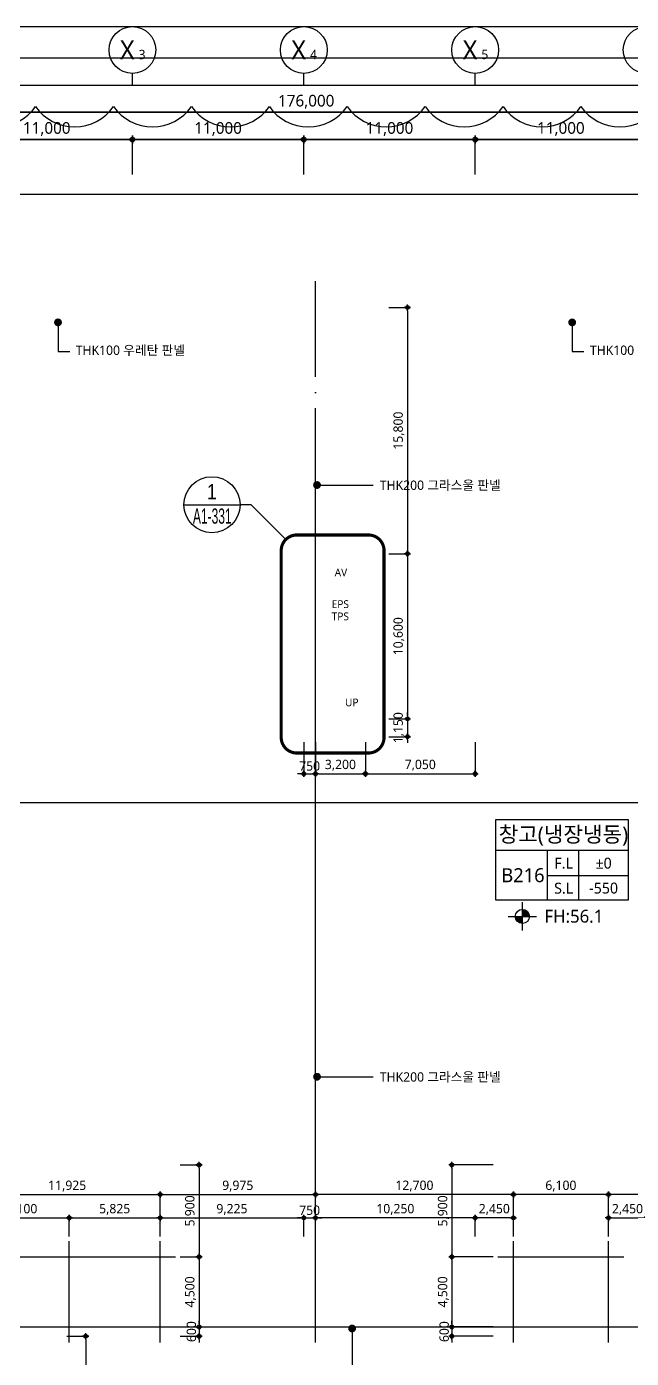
# Model space of a CAD drawing. Header units: millimetres. Extents: x 45782458 to 46215946, y 191740 to 1509539.
# Drawn here: x 45913183 to 45951995, y 1251934 to 1337440 of the extents above; entities that cross this region are included whole.
import ezdxf
from ezdxf.enums import TextEntityAlignment as Align

# ---------------------------------------------------------------- set-up
doc = ezdxf.new("R2010")
doc.units = ezdxf.units.MM
doc.header["$LTSCALE"] = 1000
doc.header["$MEASUREMENT"] = 0
doc.header["$PDSIZE"] = -10
doc.linetypes.add('CEN', pattern=[62, 60, -1, 0, -1])
doc.linetypes.add('SYM$0$DASHDOT', pattern=[1, 0.5, -0.25, 0, -0.25])
doc.layers.get('0').update_dxf_attribs({"linetype": 'CONTINUOUS'})
doc.layers.get('Defpoints').update_dxf_attribs({"color": 171, "linetype": 'CONTINUOUS'})
for name, color, linetype in [('Center(AR)', 30, 'CEN'), ('DIM', 7, 'CONTINUOUS'), ('LED', 7, 'CONTINUOUS'), ('NDIM', 7, 'CONTINUOUS'), ('SYM(AXIS)', 7, 'CONTINUOUS'), ('SYMBOL', 7, 'CONTINUOUS'), ('TEXT(AXIS)', 2, 'CONTINUOUS'), ('TEXT(MIN)', 7, 'CONTINUOUS'), ('TEXT(실명)', 3, 'CONTINUOUS'), ('TEXT-기입', 6, 'CONTINUOUS'), ('TITLE', 7, 'CONTINUOUS'), ('구간정리', 6, 'CONTINUOUS'), ('구간정리-TEXT', 3, 'CONTINUOUS')]:
    doc.layers.add(name, color=color, linetype=linetype)
doc.layers.add('CHECK', color=30, linetype='CONTINUOUS', plot=False)
doc.styles.add('CGS', font='cgse', dxfattribs={"bigfont": 'cgs'})
doc.styles.add('SYM$0$ARIAL', font='arial.ttf')
doc.styles.add('SYM$0$돋움', font='', dxfattribs={"width": 0.9})
doc.styles.add('TE', font='malgun_0.ttf')
doc.styles.add('나눔바른고딕', font='NanumBarunGothic.ttf')
doc.styles.get('SYM$0$돋움').set_extended_font_data('Dotum')
doc.dimstyles.new('BA', dxfattribs={"dimscale": 500, "dimtxt": 3, "dimasz": 1, "dimexe": 1, "dimexo": 5, "dimgap": 0.9, "dimtad": 1, "dimdec": 0, "dimdsep": 46, "dimlunit": 6, "dimtxsty": 'TE', "dimblk": 'DDD', "dimcen": 2.5, "dimclrd": 256, "dimclre": 256, "dimclrt": 3, "dimazin": 2, "dimtfac": 1, "dimtdec": 0, "dimtix": 1, "dimtmove": 2, "dimatfit": 3, "dimldrblk": 'DDD', "dimfxl": 1, "dimtolj": 1, "dimtzin": 0, "dimarcsym": 2})
doc.dimstyles.new('NDIM 1200', dxfattribs={"dimscale": 500, "dimtxt": 3, "dimasz": 1, "dimexe": 2, "dimexo": 2, "dimgap": 1, "dimtad": 1, "dimdec": 0, "dimdsep": 46, "dimtxsty": 'CGS', "dimblk": 'DOT0', "dimcen": 1, "dimdle": 8, "dimclrd": 2, "dimclre": 2, "dimclrt": 2, "dimadec": 0, "dimazin": 0, "dimtfac": 1, "dimtdec": 0, "dimtix": 1, "dimtmove": 2, "dimatfit": 3, "dimldrblk": 'DOT0', "dimfxl": 1, "dimtolj": 1, "dimtzin": 0, "dimlwd": -1, "dimlwe": -1, "dimarcsym": 0})

# ---------------------------------------------------------------- blocks, each defined once
blk = doc.blocks.new('DDD')
at = {"layer": 'DIM', "color": 0}
for p, q in [((-1, 0), (1, 0)), ((0, -1), (0, 1))]:
    blk.add_line(p, q, dxfattribs=at)
for radius in [0.6, 0.3]:
    blk.add_circle((0, 0), radius, dxfattribs=at)
blk = doc.blocks.new('*D194')
at = {"layer": 'Defpoints', "color": 0, "ltscale": 0.4, "transparency": 16777216}
for p in [(45908972, 1330190), (45908972, 1326690), (45919972, 1326690)]:
    blk.add_point(p, dxfattribs=at)
at = {"layer": 'NDIM', "lineweight": -2, "ltscale": 0.4, "transparency": 16777216}
for p, q in [((45908972, 1327940), (45908972, 1330440)), ((45919722, 1330190), (45909222, 1330190)), ((45919972, 1327940), (45919972, 1330440))]:
    blk.add_line(p, q, dxfattribs=at)
at = {"layer": 'NDIM', "lineweight": -2, "ltscale": 0.4, "transparency": 16777216, "xscale": 250, "yscale": 250, "zscale": 250, "rotation": 180}
blk.add_blockref('DDD', (45908972, 1330190), dxfattribs=at)
at = {"layer": 'NDIM', "lineweight": -2, "ltscale": 0.4, "transparency": 16777216, "xscale": 250, "yscale": 250, "zscale": 250}
blk.add_blockref('DDD', (45919972, 1330190), dxfattribs=at)
at = {"layer": 'NDIM', "color": 3, "ltscale": 0.4, "transparency": 16777216, "insert": (45914472, 1330868), "char_height": 750, "attachment_point": 5, "style": 'TE'}
blk.add_mtext('\\A1;11,000', dxfattribs=at)
blk = doc.blocks.new('*D195')
at = {"layer": 'Defpoints', "color": 0, "ltscale": 0.4, "transparency": 16777216}
for p in [(45919972, 1330190), (45919972, 1326690), (45930972, 1326690)]:
    blk.add_point(p, dxfattribs=at)
at = {"layer": 'NDIM', "lineweight": -2, "ltscale": 0.4, "transparency": 16777216}
for p, q in [((45919972, 1327940), (45919972, 1330440)), ((45930722, 1330190), (45920222, 1330190)), ((45930972, 1327940), (45930972, 1330440))]:
    blk.add_line(p, q, dxfattribs=at)
at = {"layer": 'NDIM', "lineweight": -2, "ltscale": 0.4, "transparency": 16777216, "xscale": 250, "yscale": 250, "zscale": 250, "rotation": 180}
blk.add_blockref('DDD', (45919972, 1330190), dxfattribs=at)
at = {"layer": 'NDIM', "lineweight": -2, "ltscale": 0.4, "transparency": 16777216, "xscale": 250, "yscale": 250, "zscale": 250}
blk.add_blockref('DDD', (45930972, 1330190), dxfattribs=at)
at = {"layer": 'NDIM', "color": 3, "ltscale": 0.4, "transparency": 16777216, "insert": (45925472, 1330868), "char_height": 750, "attachment_point": 5, "style": 'TE'}
blk.add_mtext('\\A1;11,000', dxfattribs=at)
blk = doc.blocks.new('*D196')
at = {"layer": 'Defpoints', "color": 0, "ltscale": 0.4, "transparency": 16777216}
for p in [(45930972, 1330190), (45930972, 1326690), (45941972, 1326690)]:
    blk.add_point(p, dxfattribs=at)
at = {"layer": 'NDIM', "lineweight": -2, "ltscale": 0.4, "transparency": 16777216}
for p, q in [((45930972, 1327940), (45930972, 1330440)), ((45941722, 1330190), (45931222, 1330190)), ((45941972, 1327940), (45941972, 1330440))]:
    blk.add_line(p, q, dxfattribs=at)
at = {"layer": 'NDIM', "lineweight": -2, "ltscale": 0.4, "transparency": 16777216, "xscale": 250, "yscale": 250, "zscale": 250, "rotation": 180}
blk.add_blockref('DDD', (45930972, 1330190), dxfattribs=at)
at = {"layer": 'NDIM', "lineweight": -2, "ltscale": 0.4, "transparency": 16777216, "xscale": 250, "yscale": 250, "zscale": 250}
blk.add_blockref('DDD', (45941972, 1330190), dxfattribs=at)
at = {"layer": 'NDIM', "color": 3, "ltscale": 0.4, "transparency": 16777216, "insert": (45936472, 1330868), "char_height": 750, "attachment_point": 5, "style": 'TE'}
blk.add_mtext('\\A1;11,000', dxfattribs=at)
blk = doc.blocks.new('*D197')
at = {"layer": 'Defpoints', "color": 0, "ltscale": 0.4, "transparency": 16777216}
for p in [(45941972, 1330190), (45941972, 1326690), (45952972, 1326690)]:
    blk.add_point(p, dxfattribs=at)
at = {"layer": 'NDIM', "lineweight": -2, "ltscale": 0.4, "transparency": 16777216}
for p, q in [((45941972, 1327940), (45941972, 1330440)), ((45952722, 1330190), (45942222, 1330190)), ((45952972, 1327940), (45952972, 1330440))]:
    blk.add_line(p, q, dxfattribs=at)
at = {"layer": 'NDIM', "lineweight": -2, "ltscale": 0.4, "transparency": 16777216, "xscale": 250, "yscale": 250, "zscale": 250, "rotation": 180}
blk.add_blockref('DDD', (45941972, 1330190), dxfattribs=at)
at = {"layer": 'NDIM', "lineweight": -2, "ltscale": 0.4, "transparency": 16777216, "xscale": 250, "yscale": 250, "zscale": 250}
blk.add_blockref('DDD', (45952972, 1330190), dxfattribs=at)
at = {"layer": 'NDIM', "color": 3, "ltscale": 0.4, "transparency": 16777216, "insert": (45947472, 1330868), "char_height": 750, "attachment_point": 5, "style": 'TE'}
blk.add_mtext('\\A1;11,000', dxfattribs=at)
blk = doc.blocks.new('A$C2F20087E')
at = {"layer": 'SYM(AXIS)'}
blk.add_line((600, 0), (600, 300), dxfattribs=at)
blk.add_circle((600, 900), 600, dxfattribs=at)
blk = doc.blocks.new('A$C51E23882')
at = {"layer": 'TITLE'}
blk.add_lwpolyline([(8500, 0), (0, 0), (0, 5200), (8500, 5200)], close=True, dxfattribs=at)
for points in [[(8500, 3200), (0, 3200)], [(3300, 3200), (3300, 0)], [(5300, 3200), (5300, 0)], [(3300, 1600), (8500, 1600)]]:
    blk.add_lwpolyline(points, dxfattribs=at)
at = {"layer": 'TITLE', "style": '나눔바른고딕'}
for s, p in [('F.L', (4352, 2378)), ('S.L', (4352, 778))]:
    blk.add_text(s, height=700, dxfattribs=at).set_placement(p, align=Align.MIDDLE)
blk = doc.blocks.new('level')
at = {"layer": 'SYMBOL'}
for p, q in [((0, 4320), (0, -4320)), ((-4320, 0), (4320, 0))]:
    blk.add_line(p, q, dxfattribs=at)
blk.add_circle((0, 0), 2160, dxfattribs=at)
for points in [[(-2160, 0), (0, 2160), (-2127, 381), (-376, 2126)], [(-2127, 381), (-376, 2126), (-2030, 748), (-738, 2029)], [(-2030, 748), (-738, 2029), (-1859, 1104), (-1089, 1863)], [(-1859, 1104), (-1089, 1863), (-1659, 1388), (-1386, 1658)], [(0, -2160), (2160, 0), (381, -2127), (2126, -376)], [(381, -2127), (2126, -376), (748, -2030), (2029, -738)], [(748, -2030), (2029, -738), (1104, -1859), (1863, -1089)], [(1104, -1859), (1863, -1089), (1388, -1659), (1658, -1386)]]:
    blk.add_solid(points, dxfattribs=at)
at = {"layer": 'SYMBOL', "linetype": 'Continuous'}
for points in [[(0, 2160), (-2160, 0), (0, 0)], [(2160, 0), (0, 0), (0, -2160)]]:
    blk.add_solid(points, dxfattribs=at)
blk = doc.blocks.new('*D443')
at = {"layer": 'Defpoints', "color": 0, "ltscale": 0.4, "transparency": 16777216}
for p in [(45915922, 1260951), (45909822, 1259451), (45915922, 1259451)]:
    blk.add_point(p, dxfattribs=at)
at = {"layer": 'NDIM', "lineweight": -2, "ltscale": 0.4, "transparency": 16777216}
for p, q in [((45909822, 1259751), (45909822, 1261151)), ((45910022, 1260951), (45915722, 1260951)), ((45915922, 1259751), (45915922, 1261151))]:
    blk.add_line(p, q, dxfattribs=at)
at = {"layer": 'NDIM', "lineweight": -2, "ltscale": 0.4, "transparency": 16777216, "xscale": 200, "yscale": 200, "zscale": 200, "rotation": 180}
blk.add_blockref('DDD', (45909822, 1260951), dxfattribs=at)
at = {"layer": 'NDIM', "lineweight": -2, "ltscale": 0.4, "transparency": 16777216, "xscale": 200, "yscale": 200, "zscale": 200}
blk.add_blockref('DDD', (45915922, 1260951), dxfattribs=at)
at = {"layer": 'NDIM', "color": 3, "ltscale": 0.4, "transparency": 16777216, "insert": (45912872, 1261493), "char_height": 600, "attachment_point": 5, "style": 'TE'}
blk.add_mtext('\\A1;6,100', dxfattribs=at)
blk = doc.blocks.new('*D444')
at = {"layer": 'Defpoints', "color": 0, "ltscale": 0.4, "transparency": 16777216}
for p in [(45921747, 1260951), (45915922, 1259451), (45921747, 1259451)]:
    blk.add_point(p, dxfattribs=at)
at = {"layer": 'NDIM', "lineweight": -2, "ltscale": 0.4, "transparency": 16777216}
for p, q in [((45915922, 1259751), (45915922, 1261151)), ((45916122, 1260951), (45921547, 1260951)), ((45921747, 1259751), (45921747, 1261151))]:
    blk.add_line(p, q, dxfattribs=at)
at = {"layer": 'NDIM', "lineweight": -2, "ltscale": 0.4, "transparency": 16777216, "xscale": 200, "yscale": 200, "zscale": 200, "rotation": 180}
blk.add_blockref('DDD', (45915922, 1260951), dxfattribs=at)
at = {"layer": 'NDIM', "lineweight": -2, "ltscale": 0.4, "transparency": 16777216, "xscale": 200, "yscale": 200, "zscale": 200}
blk.add_blockref('DDD', (45921747, 1260951), dxfattribs=at)
at = {"layer": 'NDIM', "color": 3, "ltscale": 0.4, "transparency": 16777216, "insert": (45918835, 1261492), "char_height": 600, "attachment_point": 5, "style": 'TE'}
blk.add_mtext('\\A1;5,825', dxfattribs=at)
blk = doc.blocks.new('*D445')
at = {"layer": 'Defpoints', "color": 0, "ltscale": 0.4, "transparency": 16777216}
for p in [(45931722, 1260951), (45930972, 1259451), (45931722, 1259451)]:
    blk.add_point(p, dxfattribs=at)
at = {"layer": 'NDIM', "lineweight": -2, "ltscale": 0.4, "transparency": 16777216}
for p, q in [((45930772, 1260951), (45930572, 1260951)), ((45930972, 1259751), (45930972, 1261151)), ((45930972, 1260951), (45931722, 1260951)), ((45931722, 1259751), (45931722, 1261151)), ((45931922, 1260951), (45932122, 1260951))]:
    blk.add_line(p, q, dxfattribs=at)
at = {"layer": 'NDIM', "lineweight": -2, "ltscale": 0.4, "transparency": 16777216, "xscale": 200, "yscale": 200, "zscale": 200}
blk.add_blockref('DDD', (45930972, 1260951), dxfattribs=at)
at = {"layer": 'NDIM', "lineweight": -2, "ltscale": 0.4, "transparency": 16777216, "xscale": 200, "yscale": 200, "zscale": 200, "rotation": 180}
blk.add_blockref('DDD', (45931722, 1260951), dxfattribs=at)
at = {"layer": 'NDIM', "color": 3, "ltscale": 0.4, "transparency": 16777216, "insert": (45931347, 1261441), "char_height": 600, "attachment_point": 5, "style": 'TE'}
blk.add_mtext('\\A1;750', dxfattribs=at)
blk = doc.blocks.new('*D447')
at = {"layer": 'Defpoints', "color": 0, "ltscale": 0.4, "transparency": 16777216}
for p in [(45944422, 1262451), (45944422, 1259451), (45950522, 1259451)]:
    blk.add_point(p, dxfattribs=at)
at = {"layer": 'NDIM', "lineweight": -2, "ltscale": 0.4, "transparency": 16777216}
for p, q in [((45944422, 1259751), (45944422, 1262651)), ((45950322, 1262451), (45944622, 1262451)), ((45950522, 1259751), (45950522, 1262651))]:
    blk.add_line(p, q, dxfattribs=at)
at = {"layer": 'NDIM', "lineweight": -2, "ltscale": 0.4, "transparency": 16777216, "xscale": 200, "yscale": 200, "zscale": 200, "rotation": 180}
blk.add_blockref('DDD', (45944422, 1262451), dxfattribs=at)
at = {"layer": 'NDIM', "lineweight": -2, "ltscale": 0.4, "transparency": 16777216, "xscale": 200, "yscale": 200, "zscale": 200}
blk.add_blockref('DDD', (45950522, 1262451), dxfattribs=at)
at = {"layer": 'NDIM', "color": 3, "ltscale": 0.4, "transparency": 16777216, "insert": (45947472, 1262993), "char_height": 600, "attachment_point": 5, "style": 'TE'}
blk.add_mtext('\\A1;6,100', dxfattribs=at)
blk = doc.blocks.new('*D448')
at = {"layer": 'Defpoints', "color": 0, "ltscale": 0.4, "transparency": 16777216}
for p in [(45931722, 1262451), (45931722, 1259451), (45944422, 1259451)]:
    blk.add_point(p, dxfattribs=at)
at = {"layer": 'NDIM', "lineweight": -2, "ltscale": 0.4, "transparency": 16777216}
for p, q in [((45931722, 1259751), (45931722, 1262651)), ((45944222, 1262451), (45931922, 1262451)), ((45944422, 1259751), (45944422, 1262651))]:
    blk.add_line(p, q, dxfattribs=at)
at = {"layer": 'NDIM', "lineweight": -2, "ltscale": 0.4, "transparency": 16777216, "xscale": 200, "yscale": 200, "zscale": 200, "rotation": 180}
blk.add_blockref('DDD', (45931722, 1262451), dxfattribs=at)
at = {"layer": 'NDIM', "lineweight": -2, "ltscale": 0.4, "transparency": 16777216, "xscale": 200, "yscale": 200, "zscale": 200}
blk.add_blockref('DDD', (45944422, 1262451), dxfattribs=at)
at = {"layer": 'NDIM', "color": 3, "ltscale": 0.4, "transparency": 16777216, "insert": (45938072, 1262993), "char_height": 600, "attachment_point": 5, "style": 'TE'}
blk.add_mtext('\\A1;12,700', dxfattribs=at)
blk = doc.blocks.new('*D449')
at = {"layer": 'Defpoints', "color": 0, "ltscale": 0.4, "transparency": 16777216}
for p in [(45950522, 1262451), (45950522, 1259451), (45964672, 1259451)]:
    blk.add_point(p, dxfattribs=at)
at = {"layer": 'NDIM', "lineweight": -2, "ltscale": 0.4, "transparency": 16777216}
for p, q in [((45950522, 1259751), (45950522, 1262651)), ((45964472, 1262451), (45950722, 1262451)), ((45964672, 1259751), (45964672, 1262651))]:
    blk.add_line(p, q, dxfattribs=at)
at = {"layer": 'NDIM', "lineweight": -2, "ltscale": 0.4, "transparency": 16777216, "xscale": 200, "yscale": 200, "zscale": 200, "rotation": 180}
blk.add_blockref('DDD', (45950522, 1262451), dxfattribs=at)
at = {"layer": 'NDIM', "lineweight": -2, "ltscale": 0.4, "transparency": 16777216, "xscale": 200, "yscale": 200, "zscale": 200}
blk.add_blockref('DDD', (45964672, 1262451), dxfattribs=at)
at = {"layer": 'NDIM', "color": 3, "ltscale": 0.4, "transparency": 16777216, "insert": (45957597, 1262993), "char_height": 600, "attachment_point": 5, "style": 'TE'}
blk.add_mtext('\\A1;14,150', dxfattribs=at)
blk = doc.blocks.new('*D450')
at = {"layer": 'Defpoints', "color": 0, "ltscale": 0.4, "transparency": 16777216}
for p in [(45931722, 1262451), (45921747, 1259451), (45931722, 1259451)]:
    blk.add_point(p, dxfattribs=at)
at = {"layer": 'NDIM', "lineweight": -2, "ltscale": 0.4, "transparency": 16777216}
for p, q in [((45921747, 1259751), (45921747, 1262651)), ((45921947, 1262451), (45931522, 1262451)), ((45931722, 1259751), (45931722, 1262651))]:
    blk.add_line(p, q, dxfattribs=at)
at = {"layer": 'NDIM', "lineweight": -2, "ltscale": 0.4, "transparency": 16777216, "xscale": 200, "yscale": 200, "zscale": 200, "rotation": 180}
blk.add_blockref('DDD', (45921747, 1262451), dxfattribs=at)
at = {"layer": 'NDIM', "lineweight": -2, "ltscale": 0.4, "transparency": 16777216, "xscale": 200, "yscale": 200, "zscale": 200}
blk.add_blockref('DDD', (45931722, 1262451), dxfattribs=at)
at = {"layer": 'NDIM', "color": 3, "ltscale": 0.4, "transparency": 16777216, "insert": (45926735, 1262992), "char_height": 600, "attachment_point": 5, "style": 'TE'}
blk.add_mtext('\\A1;9,975', dxfattribs=at)
blk = doc.blocks.new('*D451')
at = {"layer": 'Defpoints', "color": 0, "ltscale": 0.4, "transparency": 16777216}
for p in [(45921747, 1262451), (45909822, 1259451), (45921747, 1259451)]:
    blk.add_point(p, dxfattribs=at)
at = {"layer": 'NDIM', "lineweight": -2, "ltscale": 0.4, "transparency": 16777216}
for p, q in [((45909822, 1259751), (45909822, 1262651)), ((45910022, 1262451), (45921547, 1262451)), ((45921747, 1259751), (45921747, 1262651))]:
    blk.add_line(p, q, dxfattribs=at)
at = {"layer": 'NDIM', "lineweight": -2, "ltscale": 0.4, "transparency": 16777216, "xscale": 200, "yscale": 200, "zscale": 200, "rotation": 180}
blk.add_blockref('DDD', (45909822, 1262451), dxfattribs=at)
at = {"layer": 'NDIM', "lineweight": -2, "ltscale": 0.4, "transparency": 16777216, "xscale": 200, "yscale": 200, "zscale": 200}
blk.add_blockref('DDD', (45921747, 1262451), dxfattribs=at)
at = {"layer": 'NDIM', "color": 3, "ltscale": 0.4, "transparency": 16777216, "insert": (45915785, 1262993), "char_height": 600, "attachment_point": 5, "style": 'TE'}
blk.add_mtext('\\A1;11,925', dxfattribs=at)
blk = doc.blocks.new('*D452')
at = {"layer": 'Defpoints', "color": 0, "ltscale": 0.4, "transparency": 16777216}
for p in [(45930972, 1260951), (45921747, 1259451), (45930972, 1259451)]:
    blk.add_point(p, dxfattribs=at)
at = {"layer": 'NDIM', "lineweight": -2, "ltscale": 0.4, "transparency": 16777216}
for p, q in [((45921747, 1259751), (45921747, 1261151)), ((45921947, 1260951), (45930772, 1260951)), ((45930972, 1259751), (45930972, 1261151))]:
    blk.add_line(p, q, dxfattribs=at)
at = {"layer": 'NDIM', "lineweight": -2, "ltscale": 0.4, "transparency": 16777216, "xscale": 200, "yscale": 200, "zscale": 200, "rotation": 180}
blk.add_blockref('DDD', (45921747, 1260951), dxfattribs=at)
at = {"layer": 'NDIM', "lineweight": -2, "ltscale": 0.4, "transparency": 16777216, "xscale": 200, "yscale": 200, "zscale": 200}
blk.add_blockref('DDD', (45930972, 1260951), dxfattribs=at)
at = {"layer": 'NDIM', "color": 3, "ltscale": 0.4, "transparency": 16777216, "insert": (45926360, 1261492), "char_height": 600, "attachment_point": 5, "style": 'TE'}
blk.add_mtext('\\A1;9,225', dxfattribs=at)
blk = doc.blocks.new('*D453')
at = {"layer": 'Defpoints', "color": 0, "ltscale": 0.4, "transparency": 16777216}
for p in [(45922747, 1258451), (45922747, 1253951), (45924247, 1253951)]:
    blk.add_point(p, dxfattribs=at)
at = {"layer": 'NDIM', "lineweight": -2, "ltscale": 0.4, "transparency": 16777216}
for p, q in [((45923047, 1258451), (45924447, 1258451)), ((45924247, 1258251), (45924247, 1254151)), ((45923047, 1253951), (45924447, 1253951))]:
    blk.add_line(p, q, dxfattribs=at)
at = {"layer": 'NDIM', "lineweight": -2, "ltscale": 0.4, "transparency": 16777216, "xscale": 200, "yscale": 200, "zscale": 200}
for p, rotation in [((45924247, 1258451), 90), ((45924247, 1253951), 270)]:
    blk.add_blockref('DDD', p, dxfattribs=dict(at, rotation=rotation))
at = {"layer": 'NDIM', "color": 3, "ltscale": 0.4, "transparency": 16777216, "insert": (45923707, 1256201), "char_height": 600, "attachment_point": 5, "rotation": 90, "style": 'TE'}
blk.add_mtext('\\A1;4,500', dxfattribs=at)
blk = doc.blocks.new('*D454')
at = {"layer": 'Defpoints', "color": 0, "ltscale": 0.4, "transparency": 16777216}
for p in [(45922747, 1264351), (45922747, 1258451), (45924247, 1258451)]:
    blk.add_point(p, dxfattribs=at)
at = {"layer": 'NDIM', "lineweight": -2, "ltscale": 0.4, "transparency": 16777216}
for p, q in [((45923047, 1264351), (45924447, 1264351)), ((45924247, 1264151), (45924247, 1258651)), ((45923047, 1258451), (45924447, 1258451))]:
    blk.add_line(p, q, dxfattribs=at)
at = {"layer": 'NDIM', "lineweight": -2, "ltscale": 0.4, "transparency": 16777216, "xscale": 200, "yscale": 200, "zscale": 200}
for p, rotation in [((45924247, 1264351), 90), ((45924247, 1258451), 270)]:
    blk.add_blockref('DDD', p, dxfattribs=dict(at, rotation=rotation))
at = {"layer": 'NDIM', "color": 3, "ltscale": 0.4, "transparency": 16777216, "insert": (45923707, 1261401), "char_height": 600, "attachment_point": 5, "rotation": 90, "style": 'TE'}
blk.add_mtext('\\A1;5,900', dxfattribs=at)
blk = doc.blocks.new('*D458')
at = {"layer": 'Defpoints', "color": 0, "ltscale": 0.4, "transparency": 16777216}
for p in [(45922747, 1253951), (45922747, 1253351), (45924247, 1253351)]:
    blk.add_point(p, dxfattribs=at)
at = {"layer": 'NDIM', "lineweight": -2, "ltscale": 0.4, "transparency": 16777216}
for p, q in [((45923047, 1253951), (45924447, 1253951)), ((45924247, 1254151), (45924247, 1254351)), ((45924247, 1253951), (45924247, 1253351)), ((45923047, 1253351), (45924447, 1253351)), ((45924247, 1253151), (45924247, 1252951))]:
    blk.add_line(p, q, dxfattribs=at)
at = {"layer": 'NDIM', "lineweight": -2, "ltscale": 0.4, "transparency": 16777216, "xscale": 200, "yscale": 200, "zscale": 200}
for p, rotation in [((45924247, 1253951), 270), ((45924247, 1253351), 90)]:
    blk.add_blockref('DDD', p, dxfattribs=dict(at, rotation=rotation))
at = {"layer": 'NDIM', "color": 3, "ltscale": 0.4, "transparency": 16777216, "insert": (45923757, 1253651), "char_height": 600, "attachment_point": 5, "rotation": 90, "style": 'TE'}
blk.add_mtext('\\A1;600', dxfattribs=at)
blk = doc.blocks.new('*D459')
at = {"layer": 'Defpoints', "color": 0, "ltscale": 0.4, "transparency": 16777216}
for p in [(45943422, 1258451), (45940472, 1253951), (45943422, 1253951)]:
    blk.add_point(p, dxfattribs=at)
at = {"layer": 'NDIM', "lineweight": -2, "ltscale": 0.4, "transparency": 16777216}
for p, q in [((45943122, 1258451), (45940272, 1258451)), ((45940472, 1258251), (45940472, 1254151)), ((45943122, 1253951), (45940272, 1253951))]:
    blk.add_line(p, q, dxfattribs=at)
at = {"layer": 'NDIM', "lineweight": -2, "ltscale": 0.4, "transparency": 16777216, "xscale": 200, "yscale": 200, "zscale": 200}
for p, rotation in [((45940472, 1258451), 90), ((45940472, 1253951), 270)]:
    blk.add_blockref('DDD', p, dxfattribs=dict(at, rotation=rotation))
at = {"layer": 'NDIM', "color": 3, "ltscale": 0.4, "transparency": 16777216, "insert": (45939932, 1256201), "char_height": 600, "attachment_point": 5, "rotation": 90, "style": 'TE'}
blk.add_mtext('\\A1;4,500', dxfattribs=at)
blk = doc.blocks.new('*D460')
at = {"layer": 'Defpoints', "color": 0, "ltscale": 0.4, "transparency": 16777216}
for p in [(45943422, 1264351), (45940472, 1258451), (45943422, 1258451)]:
    blk.add_point(p, dxfattribs=at)
at = {"layer": 'NDIM', "lineweight": -2, "ltscale": 0.4, "transparency": 16777216}
for p, q in [((45943122, 1264351), (45940272, 1264351)), ((45940472, 1264151), (45940472, 1258651)), ((45943122, 1258451), (45940272, 1258451))]:
    blk.add_line(p, q, dxfattribs=at)
at = {"layer": 'NDIM', "lineweight": -2, "ltscale": 0.4, "transparency": 16777216, "xscale": 200, "yscale": 200, "zscale": 200}
for p, rotation in [((45940472, 1264351), 90), ((45940472, 1258451), 270)]:
    blk.add_blockref('DDD', p, dxfattribs=dict(at, rotation=rotation))
at = {"layer": 'NDIM', "color": 3, "ltscale": 0.4, "transparency": 16777216, "insert": (45939932, 1261401), "char_height": 600, "attachment_point": 5, "rotation": 90, "style": 'TE'}
blk.add_mtext('\\A1;5,900', dxfattribs=at)
blk = doc.blocks.new('*D461')
at = {"layer": 'Defpoints', "color": 0, "ltscale": 0.4, "transparency": 16777216}
for p in [(45943422, 1253951), (45940472, 1253351), (45943422, 1253351)]:
    blk.add_point(p, dxfattribs=at)
at = {"layer": 'NDIM', "lineweight": -2, "ltscale": 0.4, "transparency": 16777216}
for p, q in [((45943122, 1253951), (45940272, 1253951)), ((45940472, 1254151), (45940472, 1254351)), ((45940472, 1253951), (45940472, 1253351)), ((45943122, 1253351), (45940272, 1253351)), ((45940472, 1253151), (45940472, 1252951))]:
    blk.add_line(p, q, dxfattribs=at)
at = {"layer": 'NDIM', "lineweight": -2, "ltscale": 0.4, "transparency": 16777216, "xscale": 200, "yscale": 200, "zscale": 200}
for p, rotation in [((45940472, 1253951), 270), ((45940472, 1253351), 90)]:
    blk.add_blockref('DDD', p, dxfattribs=dict(at, rotation=rotation))
at = {"layer": 'NDIM', "color": 3, "ltscale": 0.4, "transparency": 16777216, "insert": (45939982, 1253651), "char_height": 600, "attachment_point": 5, "rotation": 90, "style": 'TE'}
blk.add_mtext('\\A1;600', dxfattribs=at)
blk = doc.blocks.new('*D462')
at = {"layer": 'Defpoints', "color": 0, "ltscale": 0.4, "transparency": 16777216}
for p in [(45931722, 1260951), (45931722, 1259451), (45941972, 1259451)]:
    blk.add_point(p, dxfattribs=at)
at = {"layer": 'NDIM', "lineweight": -2, "ltscale": 0.4, "transparency": 16777216}
for p, q in [((45931722, 1259751), (45931722, 1261151)), ((45941772, 1260951), (45931922, 1260951)), ((45941972, 1259751), (45941972, 1261151))]:
    blk.add_line(p, q, dxfattribs=at)
at = {"layer": 'NDIM', "lineweight": -2, "ltscale": 0.4, "transparency": 16777216, "xscale": 200, "yscale": 200, "zscale": 200, "rotation": 180}
blk.add_blockref('DDD', (45931722, 1260951), dxfattribs=at)
at = {"layer": 'NDIM', "lineweight": -2, "ltscale": 0.4, "transparency": 16777216, "xscale": 200, "yscale": 200, "zscale": 200}
blk.add_blockref('DDD', (45941972, 1260951), dxfattribs=at)
at = {"layer": 'NDIM', "color": 3, "ltscale": 0.4, "transparency": 16777216, "insert": (45936847, 1261493), "char_height": 600, "attachment_point": 5, "style": 'TE'}
blk.add_mtext('\\A1;10,250', dxfattribs=at)
blk = doc.blocks.new('*D463')
at = {"layer": 'Defpoints', "color": 0, "ltscale": 0.4, "transparency": 16777216}
for p in [(45941972, 1260951), (45941972, 1259451), (45944422, 1259451)]:
    blk.add_point(p, dxfattribs=at)
at = {"layer": 'NDIM', "lineweight": -2, "ltscale": 0.4, "transparency": 16777216}
for p, q in [((45941972, 1259751), (45941972, 1261151)), ((45944222, 1260951), (45942172, 1260951)), ((45944422, 1259751), (45944422, 1261151))]:
    blk.add_line(p, q, dxfattribs=at)
at = {"layer": 'NDIM', "lineweight": -2, "ltscale": 0.4, "transparency": 16777216, "xscale": 200, "yscale": 200, "zscale": 200, "rotation": 180}
blk.add_blockref('DDD', (45941972, 1260951), dxfattribs=at)
at = {"layer": 'NDIM', "lineweight": -2, "ltscale": 0.4, "transparency": 16777216, "xscale": 200, "yscale": 200, "zscale": 200}
blk.add_blockref('DDD', (45944422, 1260951), dxfattribs=at)
at = {"layer": 'NDIM', "color": 3, "ltscale": 0.4, "transparency": 16777216, "insert": (45943197, 1261492), "char_height": 600, "attachment_point": 5, "style": 'TE'}
blk.add_mtext('\\A1;2,450', dxfattribs=at)
blk = doc.blocks.new('*D465')
at = {"layer": 'Defpoints', "color": 0, "ltscale": 0.4, "transparency": 16777216}
for p in [(45952972, 1260951), (45950522, 1259451), (45952972, 1259451)]:
    blk.add_point(p, dxfattribs=at)
at = {"layer": 'NDIM', "lineweight": -2, "ltscale": 0.4, "transparency": 16777216}
for p, q in [((45950522, 1259751), (45950522, 1261151)), ((45950722, 1260951), (45952772, 1260951)), ((45952972, 1259751), (45952972, 1261151))]:
    blk.add_line(p, q, dxfattribs=at)
at = {"layer": 'NDIM', "lineweight": -2, "ltscale": 0.4, "transparency": 16777216, "xscale": 200, "yscale": 200, "zscale": 200, "rotation": 180}
blk.add_blockref('DDD', (45950522, 1260951), dxfattribs=at)
at = {"layer": 'NDIM', "lineweight": -2, "ltscale": 0.4, "transparency": 16777216, "xscale": 200, "yscale": 200, "zscale": 200}
blk.add_blockref('DDD', (45952972, 1260951), dxfattribs=at)
at = {"layer": 'NDIM', "color": 3, "ltscale": 0.4, "transparency": 16777216, "insert": (45951747, 1261492), "char_height": 600, "attachment_point": 5, "style": 'TE'}
blk.add_mtext('\\A1;2,450', dxfattribs=at)
blk = doc.blocks.new('*D944')
at = {"layer": 'Defpoints', "color": 0, "ltscale": 0.4, "transparency": 16777216}
for p in [(45915472, 1253351), (45915497, 1244526), (45916972, 1244526)]:
    blk.add_point(p, dxfattribs=at)
at = {"layer": 'NDIM', "lineweight": -2, "ltscale": 0.4, "transparency": 16777216}
for p, q in [((45915772, 1253351), (45917172, 1253351)), ((45916972, 1253151), (45916972, 1244726)), ((45915797, 1244526), (45917172, 1244526))]:
    blk.add_line(p, q, dxfattribs=at)
at = {"layer": 'NDIM', "lineweight": -2, "ltscale": 0.4, "transparency": 16777216, "xscale": 200, "yscale": 200, "zscale": 200}
for p, rotation in [((45916972, 1253351), 90), ((45916972, 1244526), 270)]:
    blk.add_blockref('DDD', p, dxfattribs=dict(at, rotation=rotation))
at = {"layer": 'NDIM', "color": 3, "ltscale": 0.4, "transparency": 16777216, "insert": (45916432, 1248939), "char_height": 600, "attachment_point": 5, "rotation": 90, "style": 'TE'}
blk.add_mtext('\\A1;8,825', dxfattribs=at)
blk = doc.blocks.new('DOT0')
blk.add_line((-3, 0), (3, 0))
at = {"color": 6}
blk.add_circle((0, 0), 0.75, dxfattribs=at)
blk = doc.blocks.new('*D1030')
at = {"layer": 'Defpoints', "color": 0, "ltscale": 0.4, "transparency": 16777216}
for p in [(45931722, 1291801), (45934922, 1291801), (45934922, 1289474)]:
    blk.add_point(p, dxfattribs=at)
at = {"layer": 'NDIM', "lineweight": -2, "ltscale": 0.4, "transparency": 16777216}
for p, q in [((45931722, 1291501), (45931722, 1289274)), ((45934922, 1291501), (45934922, 1289274)), ((45931922, 1289474), (45934722, 1289474))]:
    blk.add_line(p, q, dxfattribs=at)
at = {"layer": 'NDIM', "lineweight": -2, "ltscale": 0.4, "transparency": 16777216, "xscale": 200, "yscale": 200, "zscale": 200, "rotation": 180}
blk.add_blockref('DDD', (45931722, 1289474), dxfattribs=at)
at = {"layer": 'NDIM', "lineweight": -2, "ltscale": 0.4, "transparency": 16777216, "xscale": 200, "yscale": 200, "zscale": 200}
blk.add_blockref('DDD', (45934922, 1289474), dxfattribs=at)
at = {"layer": 'NDIM', "color": 3, "ltscale": 0.4, "transparency": 16777216, "insert": (45933322, 1290015), "char_height": 600, "attachment_point": 5, "style": 'TE'}
blk.add_mtext('\\A1;3,200', dxfattribs=at)
blk = doc.blocks.new('*D1031')
at = {"layer": 'Defpoints', "color": 0, "ltscale": 0.4, "transparency": 16777216}
for p in [(45934922, 1291801), (45941972, 1291801), (45941972, 1289474)]:
    blk.add_point(p, dxfattribs=at)
at = {"layer": 'NDIM', "lineweight": -2, "ltscale": 0.4, "transparency": 16777216}
for p, q in [((45934922, 1291501), (45934922, 1289274)), ((45941972, 1291501), (45941972, 1289274)), ((45935122, 1289474), (45941772, 1289474))]:
    blk.add_line(p, q, dxfattribs=at)
at = {"layer": 'NDIM', "lineweight": -2, "ltscale": 0.4, "transparency": 16777216, "xscale": 200, "yscale": 200, "zscale": 200, "rotation": 180}
blk.add_blockref('DDD', (45934922, 1289474), dxfattribs=at)
at = {"layer": 'NDIM', "lineweight": -2, "ltscale": 0.4, "transparency": 16777216, "xscale": 200, "yscale": 200, "zscale": 200}
blk.add_blockref('DDD', (45941972, 1289474), dxfattribs=at)
at = {"layer": 'NDIM', "color": 3, "ltscale": 0.4, "transparency": 16777216, "insert": (45938447, 1290015), "char_height": 600, "attachment_point": 5, "style": 'TE'}
blk.add_mtext('\\A1;7,050', dxfattribs=at)
blk = doc.blocks.new('*D1032')
at = {"layer": 'Defpoints', "color": 0, "ltscale": 0.4, "transparency": 16777216}
for p in [(45930972, 1291801), (45931722, 1291801), (45931722, 1289474)]:
    blk.add_point(p, dxfattribs=at)
at = {"layer": 'NDIM', "lineweight": -2, "ltscale": 0.4, "transparency": 16777216}
for p, q in [((45930972, 1291501), (45930972, 1289274)), ((45931722, 1291501), (45931722, 1289274)), ((45930772, 1289474), (45930572, 1289474)), ((45930972, 1289474), (45931722, 1289474)), ((45931922, 1289474), (45932122, 1289474))]:
    blk.add_line(p, q, dxfattribs=at)
at = {"layer": 'NDIM', "lineweight": -2, "ltscale": 0.4, "transparency": 16777216, "xscale": 200, "yscale": 200, "zscale": 200}
blk.add_blockref('DDD', (45930972, 1289474), dxfattribs=at)
at = {"layer": 'NDIM', "lineweight": -2, "ltscale": 0.4, "transparency": 16777216, "xscale": 200, "yscale": 200, "zscale": 200, "rotation": 180}
blk.add_blockref('DDD', (45931722, 1289474), dxfattribs=at)
at = {"layer": 'NDIM', "color": 3, "ltscale": 0.4, "transparency": 16777216, "insert": (45931347, 1289964), "char_height": 600, "attachment_point": 5, "style": 'TE'}
blk.add_mtext('\\A1;750', dxfattribs=at)
blk = doc.blocks.new('*D1035')
at = {"layer": 'Defpoints', "color": 0, "ltscale": 0.4, "transparency": 16777216}
for p in [(45936122, 1319401), (45936122, 1303601), (45937622, 1303601)]:
    blk.add_point(p, dxfattribs=at)
at = {"layer": 'NDIM', "lineweight": -2, "ltscale": 0.4, "transparency": 16777216}
for p, q in [((45936422, 1319401), (45937822, 1319401)), ((45937622, 1319201), (45937622, 1303801)), ((45936422, 1303601), (45937822, 1303601))]:
    blk.add_line(p, q, dxfattribs=at)
at = {"layer": 'NDIM', "lineweight": -2, "ltscale": 0.4, "transparency": 16777216, "xscale": 200, "yscale": 200, "zscale": 200}
for p, rotation in [((45937622, 1319401), 90), ((45937622, 1303601), 270)]:
    blk.add_blockref('DDD', p, dxfattribs=dict(at, rotation=rotation))
at = {"layer": 'NDIM', "color": 3, "ltscale": 0.4, "transparency": 16777216, "insert": (45937080, 1311501), "char_height": 600, "attachment_point": 5, "rotation": 90, "style": 'TE'}
blk.add_mtext('\\A1;15,800', dxfattribs=at)
blk = doc.blocks.new('*D1065')
at = {"layer": 'Defpoints', "color": 0, "ltscale": 0.4, "transparency": 16777216}
for p in [(45936122, 1303601), (45936122, 1293001), (45937622, 1293001)]:
    blk.add_point(p, dxfattribs=at)
at = {"layer": 'NDIM', "lineweight": -2, "ltscale": 0.4, "transparency": 16777216}
for p, q in [((45936422, 1303601), (45937822, 1303601)), ((45937622, 1303401), (45937622, 1293201)), ((45936422, 1293001), (45937822, 1293001))]:
    blk.add_line(p, q, dxfattribs=at)
at = {"layer": 'NDIM', "lineweight": -2, "ltscale": 0.4, "transparency": 16777216, "xscale": 200, "yscale": 200, "zscale": 200}
for p, rotation in [((45937622, 1303601), 90), ((45937622, 1293001), 270)]:
    blk.add_blockref('DDD', p, dxfattribs=dict(at, rotation=rotation))
at = {"layer": 'NDIM', "color": 3, "ltscale": 0.4, "transparency": 16777216, "insert": (45937080, 1298301), "char_height": 600, "attachment_point": 5, "rotation": 90, "style": 'TE'}
blk.add_mtext('\\A1;10,600', dxfattribs=at)
blk = doc.blocks.new('*D1066')
at = {"layer": 'Defpoints', "color": 0, "ltscale": 0.4, "transparency": 16777216}
for p in [(45936122, 1293001), (45936122, 1291851), (45937622, 1291851)]:
    blk.add_point(p, dxfattribs=at)
at = {"layer": 'NDIM', "lineweight": -2, "ltscale": 0.4, "transparency": 16777216}
for p, q in [((45936422, 1293001), (45937822, 1293001)), ((45937622, 1293201), (45937622, 1293401)), ((45937622, 1293001), (45937622, 1291851)), ((45936422, 1291851), (45937822, 1291851)), ((45937622, 1291651), (45937622, 1291451))]:
    blk.add_line(p, q, dxfattribs=at)
at = {"layer": 'NDIM', "lineweight": -2, "ltscale": 0.4, "transparency": 16777216, "xscale": 200, "yscale": 200, "zscale": 200}
for p, rotation in [((45937622, 1293001), 270), ((45937622, 1291851), 90)]:
    blk.add_blockref('DDD', p, dxfattribs=dict(at, rotation=rotation))
at = {"layer": 'NDIM', "color": 3, "ltscale": 0.4, "transparency": 16777216, "insert": (45937080, 1292426), "char_height": 600, "attachment_point": 5, "rotation": 90, "style": 'TE'}
blk.add_mtext('\\A1;1,150', dxfattribs=at)
blk = doc.blocks.new('SYM$0$det-tar-wi')
at = {"layer": '구간정리', "ltscale": 0.2}
blk.add_line((0, 0), (11, 0), dxfattribs=at)
blk.add_circle((5.5, 0), 5.5, dxfattribs=at)
at = {"layer": '구간정리-TEXT', "color": 3, "style": 'SYM$0$ARIAL'}
blk.add_attdef('2', text='', height=3, dxfattribs=at).set_placement((5.5, 2.58), align=Align.MIDDLE_CENTER)
at = {"layer": '구간정리-TEXT', "color": 3, "style": 'SYM$0$ARIAL', "width": 0.6}
blk.add_attdef('A1.00', text='', height=3, dxfattribs=at).set_placement((5.57, -2.22), align=Align.MIDDLE_CENTER)

msp = doc.modelspace()

# ---------------------------------------------------------------- linework, layer by layer
at = {"layer": 'Center(AR)'}
for p, q in [((45931722.3, 1252951.3), (45931722.3, 1321101.3)), ((45915922.3, 1252951.3), (45915922.3, 1259451.3)), ((45921747.3, 1252951.3), (45921747.3, 1259451.3)), ((45944422.3, 1252951.3), (45944422.3, 1259451.3)), ((45950522.3, 1252951.3), (45950522.3, 1259451.3)), ((45908822.3, 1258451.3), (45922747.3, 1258451.3)), ((45943422.3, 1258451.3), (45951522.3, 1258451.3)), ((45896272.3, 1253951.3), (45966972.4, 1253951.3))]:
    msp.add_line(p, q, dxfattribs=at)
at = {"layer": 'CHECK'}
msp.add_lwpolyline([(45853759.9, 1332311.3, 0.5205671), (45858759.9, 1332311.3, 0.5205671), (45863759.9, 1332311.3, 0.5205671), (45868759.9, 1332311.3, 0.5205671), (45873759.9, 1332311.3, 0.5205671), (45878759.9, 1332311.3, 0.5205671), (45883759.9, 1332311.3, 0.5205671), (45888759.9, 1332311.3, 0.5205671), (45893759.9, 1332311.3, 0.5205671), (45898759.9, 1332311.3, 0.5205671), (45903759.9, 1332311.3, 0.5205671), (45908759.9, 1332311.3, 0.5205671), (45913759.9, 1332311.3, 0.5205671), (45918759.9, 1332311.3, 0.5205671), (45923759.9, 1332311.3, 0.5205671), (45928759.9, 1332311.3, 0.5205671), (45933759.9, 1332311.3, 0.5205671), (45938759.9, 1332311.3, 0.5205671), (45943759.9, 1332311.3, 0.5205671), (45948759.9, 1332311.3, 0.5205671), (45953759.9, 1332311.3, 0.5205671)], format="xyb", dxfattribs=at)
at = {"layer": 'Defpoints'}
msp.add_line((45853593.1, 1287626.3), (45966972.3, 1287626.3), dxfattribs=at)
for points in [[(45977722.3, 1199740.2), (45801022.3, 1199740.2), (45801022.3, 1337440.2), (45977722.3, 1337440.2)], [(45975722.3, 1201740.2), (45803022.3, 1201740.2), (45803022.3, 1335440.2), (45975722.3, 1335440.2)], [(45973972.3, 1203490.2), (45804772.3, 1203490.2), (45804772.3, 1333690.2), (45973972.3, 1333690.2)], [(45972222.3, 1205240.2), (45806522.3, 1205240.2), (45806522.3, 1331940.2), (45972222.3, 1331940.2)], [(45970472.3, 1206990.2), (45808272.3, 1206990.2), (45808272.3, 1330190.2), (45970472.3, 1330190.2)], [(45966972.3, 1210490.2), (45811772.3, 1210490.2), (45811772.3, 1326690.2), (45966972.3, 1326690.2)], [(45966972.3, 1210490.2), (45824022.3, 1210490.2), (45824022.3, 1326690.2), (45966972.3, 1326690.2)]]:
    msp.add_lwpolyline(points, close=True, dxfattribs=at)
at = {"layer": 'LED', "ltscale": 10000}
for p, q in [((45915197.3, 1316586.3), (45915951.4, 1316586.3)), ((45948197.3, 1316586.3), (45948951.4, 1316586.3))]:
    msp.add_line(p, q, dxfattribs=at)
at = {"layer": 'NDIM', "ltscale": 0.4}
msp.add_line((45966972.3, 1331940.2), (45898222.3, 1331940.2), dxfattribs=at)
at = {"layer": '구간정리', "ltscale": 0.2}
msp.add_lwpolyline([(45929822.3, 1304515.5), (45927594.9, 1306742.9), (45926877.3, 1306742.9)], dxfattribs=at)
at = {"layer": '구간정리', "linetype": 'SYM$0$DASHDOT', "ltscale": 2, "const_width": 200}
msp.add_lwpolyline([(45935122.3, 1290801.3), (45930522.3, 1290801.3, -0.4142136), (45929522.3, 1291801.3), (45929522.3, 1303801.3, -0.4142136), (45930522.3, 1304801.3), (45935122.3, 1304801.3, -0.4142136), (45936122.3, 1303801.3), (45936122.3, 1291801.3, -0.4142136)], format="xyb", close=True, dxfattribs=at)

# ---------------------------------------------------------------- block references
at = {"xscale": 2.5, "yscale": 2.5, "zscale": 2.5}
for p in [(45918472.3, 1333690.2), (45929472.3, 1333690.2), (45940472.3, 1333690.2), (45951472.3, 1333690.2)]:
    msp.add_blockref('A$C2F20087E', p, dxfattribs=at)
msp.add_blockref('A$C51E23882', (45943298.6, 1281343))
at = {"layer": 'SYMBOL', "xscale": 0.210048437524453, "yscale": 0.210048437524453, "zscale": 0.210048437524453, "rotation": 90}
msp.add_blockref('level', (45945001.4, 1280307.9), dxfattribs=at)
at = {"layer": '구간정리'}
ref = msp.add_blockref('SYM$0$det-tar-wi', (45923277.3, 1306742.9), dxfattribs=dict(at, xscale=327.2727272727273, yscale=327.2727272727273, zscale=327.2727272727273))
ref.add_attrib('A1.00', 'A1-331', dxfattribs={"layer": '구간정리-TEXT', "color": 3, "height": 981.82, "style": 'SYM$0$돋움', "width": 0.6}).set_placement((45925099.3, 1306015.3), align=Align.MIDDLE_CENTER)
ref.add_attrib('2', '1', dxfattribs={"layer": '구간정리-TEXT', "color": 3, "height": 981.8, "style": 'SYM$0$돋움', "width": 0.9}).set_placement((45925077.3, 1307588.3), align=Align.MIDDLE_CENTER)

# ---------------------------------------------------------------- texts
at = {"layer": 'NDIM', "color": 3, "ltscale": 0.4, "insert": (45931127.1, 1332617.6), "char_height": 750, "attachment_point": 5, "style": 'TE'}
msp.add_mtext('\\A1;176,000', dxfattribs=at)
at = {"layer": 'SYMBOL', "style": '나눔바른고딕'}
msp.add_text('FH:56.1', height=825, dxfattribs=at).set_placement((45946419.3, 1279909.8))
at = {"layer": 'TEXT(AXIS)', "style": '나눔바른고딕'}
for s, height, p in [('X', 1200, (45919643.2, 1335950.1)), ('X', 1200, (45930643.2, 1335950.1)), ('X', 1200, (45941643.2, 1335950.1)), ('3', 600, (45920591.3, 1335650.2)), ('4', 600, (45931591.3, 1335650.2)), ('5', 600, (45942591.3, 1335650.2))]:
    msp.add_text(s, height=height, dxfattribs=at).set_placement(p, align=Align.MIDDLE)
at = {"layer": 'TEXT(MIN)', "style": '나눔바른고딕'}
for s, p in [('THK100 우레탄 판넬', (45923346.2, 1316664.4)), ('THK100 우레탄 판넬', (45956346.2, 1316664.4)), ('THK200 그라스울 판넬', (45943615.4, 1307996)), ('THK200 그라스울 판넬', (45943615.4, 1270002.8))]:
    msp.add_text(s, height=600, dxfattribs=at).set_placement(p, align=Align.MIDDLE_RIGHT)
for s, p in [('AV', (45933353.6, 1302394)), ('EPS', (45933314.4, 1300360.6)), ('TPS', (45933314.4, 1299574.2)), ('UP', (45934051.4, 1294050.7))]:
    msp.add_text(s, height=500, dxfattribs=at).set_placement(p, align=Align.MIDDLE_CENTER)
at = {"layer": 'TEXT(실명)', "style": '나눔바른고딕'}
msp.add_text('창고(냉장냉동)', height=1000, dxfattribs=at).set_placement((45947636.3, 1285537.1), align=Align.MIDDLE)
at = {"layer": 'TEXT-기입', "style": '나눔바른고딕'}
for s, height, p in [('±0', 700, (45950214.7, 1283730.9)), ('B216', 900, (45945039.9, 1282956.3)), ('-550', 700, (45950214.7, 1282130.9))]:
    msp.add_text(s, height=height, dxfattribs=at).set_placement(p, align=Align.MIDDLE)

# ---------------------------------------------------------------- dimensions: what is measured, and where the dimension line sits
at = {"layer": 'NDIM', "ltscale": 0.4}
for base, p1, p2, angle, override, picture, middle in [((45908972.3, 1330190.2), (45919972.3, 1326690.2), (45908972.3, 1326690.2), 180, {"dimscale": 250}, '*D194', (45914472.3, 1330867.6)), ((45919972.3, 1330190.2), (45930972.3, 1326690.2), (45919972.3, 1326690.2), 180, {"dimscale": 250}, '*D195', (45925472.3, 1330867.6)), ((45930972.3, 1330190.2), (45941972.3, 1326690.2), (45930972.3, 1326690.2), 180, {"dimscale": 250}, '*D196', (45936472.3, 1330867.6)), ((45941972.3, 1330190.2), (45952972.3, 1326690.2), (45941972.3, 1326690.2), 180, {"dimscale": 250}, '*D197', (45947472.3, 1330867.6)), ((45937622.3, 1303601.3), (45936122.3, 1319401.3), (45936122.3, 1303601.3), 270, {"dimscale": 200, "dimexo": 1.5}, '*D1035', (45937080.4, 1311501.3)), ((45937622.3, 1293001.3), (45936122.3, 1303601.3), (45936122.3, 1293001.3), 270, {"dimscale": 200, "dimexo": 1.5}, '*D1065', (45937080.4, 1298301.3)), ((45937622.3, 1291851.3), (45936122.3, 1293001.3), (45936122.3, 1291851.3), 270, {"dimscale": 200, "dimexo": 1.5}, '*D1066', (45937080.4, 1292426.3)), ((45924247.3, 1258451.3), (45922747.3, 1264351.3), (45922747.3, 1258451.3), 270, {"dimscale": 200, "dimexo": 1.5}, '*D454', (45923707, 1261401.3)), ((45940472.3, 1258451.3), (45943422.3, 1264351.3), (45943422.3, 1258451.3), 270, {"dimscale": 200, "dimexo": 1.5}, '*D460', (45939932, 1261401.3)), ((45931722.3, 1262451.3), (45944422.3, 1259451.3), (45931722.3, 1259451.3), 180, {"dimscale": 200, "dimexo": 1.5}, '*D448', (45938072.3, 1262993.3)), ((45944422.3, 1262451.3), (45950522.3, 1259451.3), (45944422.3, 1259451.3), 180, {"dimscale": 200, "dimexo": 1.5}, '*D447', (45947472.3, 1262993.3)), ((45950522.3, 1262451.3), (45964672.3, 1259451.3), (45950522.3, 1259451.3), 180, {"dimscale": 200, "dimexo": 1.5}, '*D449', (45957597.3, 1262993.3)), ((45931722.3, 1260951.3), (45941972.3, 1259451.3), (45931722.3, 1259451.3), 180, {"dimscale": 200, "dimexo": 1.5}, '*D462', (45936847.3, 1261493.3)), ((45941972.3, 1260951.3), (45944422.3, 1259451.3), (45941972.3, 1259451.3), 180, {"dimscale": 200, "dimexo": 1.5}, '*D463', (45943197.3, 1261491.7)), ((45952972.3, 1260951.3), (45950522.3, 1259451.3), (45952972.3, 1259451.3), 0, {"dimscale": 200, "dimexo": 1.5}, '*D465', (45951747.3, 1261491.7)), ((45924247.3, 1253951.3), (45922747.3, 1258451.3), (45922747.3, 1253951.3), 270, {"dimscale": 200, "dimexo": 1.5}, '*D453', (45923707, 1256201.3)), ((45940472.3, 1253951.3), (45943422.3, 1258451.3), (45943422.3, 1253951.3), 270, {"dimscale": 200, "dimexo": 1.5}, '*D459', (45939932, 1256201.3)), ((45916972.3, 1244526.3), (45915472, 1253351.3), (45915497.3, 1244526.3), 270, {"dimscale": 200, "dimexo": 1.5}, '*D944', (45916432, 1248938.8)), ((45924247.3, 1253351.3), (45922747.3, 1253951.3), (45922747.3, 1253351.3), 270, {"dimscale": 200, "dimexo": 1.5}, '*D458', (45923757.3, 1253651.3)), ((45940472.3, 1253351.3), (45943422.3, 1253951.3), (45943422.3, 1253351.3), 270, {"dimscale": 200, "dimexo": 1.5}, '*D461', (45939982.3, 1253651.3))]:
    dim = msp.add_linear_dim(base=base, p1=p1, p2=p2, angle=angle, dimstyle='BA', override=override, dxfattribs=at)
    dim.commit()
    dim.dimension.update_dxf_attribs({"geometry": picture, "text_midpoint": middle})
for base, p1, p2, picture, middle in [((45931722.3, 1289474.4), (45930972.3, 1291801.3), (45931722.3, 1291801.3), '*D1032', (45931347.3, 1289964.4)), ((45934922.3, 1289474.4), (45931722.3, 1291801.3), (45934922.3, 1291801.3), '*D1030', (45933322.3, 1290014.7)), ((45941972.3, 1289474.4), (45934922.3, 1291801.3), (45941972.3, 1291801.3), '*D1031', (45938447.3, 1290014.7)), ((45921747.3, 1262451.3), (45909822.3, 1259451.3), (45921747.3, 1259451.3), '*D451', (45915784.8, 1262993.3)), ((45931722.3, 1262451.3), (45921747.3, 1259451.3), (45931722.3, 1259451.3), '*D450', (45926734.8, 1262991.7)), ((45915922.3, 1260951.3), (45909822.3, 1259451.3), (45915922.3, 1259451.3), '*D443', (45912872.3, 1261493.3)), ((45921747.3, 1260951.3), (45915922.3, 1259451.3), (45921747.3, 1259451.3), '*D444', (45918834.8, 1261491.7)), ((45930972.3, 1260951.3), (45921747.3, 1259451.3), (45930972.3, 1259451.3), '*D452', (45926359.8, 1261491.7)), ((45931722.3, 1260951.3), (45930972.3, 1259451.3), (45931722.3, 1259451.3), '*D445', (45931347.3, 1261441.3))]:
    dim = msp.add_linear_dim(base=base, p1=p1, p2=p2, dimstyle='BA', override={"dimscale": 200, "dimexo": 1.5}, dxfattribs=at)
    dim.commit()
    dim.dimension.update_dxf_attribs({"geometry": picture, "text_midpoint": middle})

# ---------------------------------------------------------------- leaders
at = {"layer": 'LED', "ltscale": 10000}
for points in [[(45915197.3, 1318451.3), (45915197.3, 1316586.3)], [(45948197.3, 1318451.3), (45948197.3, 1316586.3)], [(45931822.3, 1308008.3), (45935424.7, 1308008.3)], [(45931822.3, 1270015.1), (45935424.7, 1270015.1)], [(45934071.4, 1253851.3), (45934071.4, 1251506.7)]]:
    msp.add_leader(points, dimstyle='NDIM 1200', override={"dimasz": 1, "dimtad": 0, "dimclrd": 256, "dimldrblk": 'Dot'}, dxfattribs=at)

doc.saveas('drawing.dxf')
